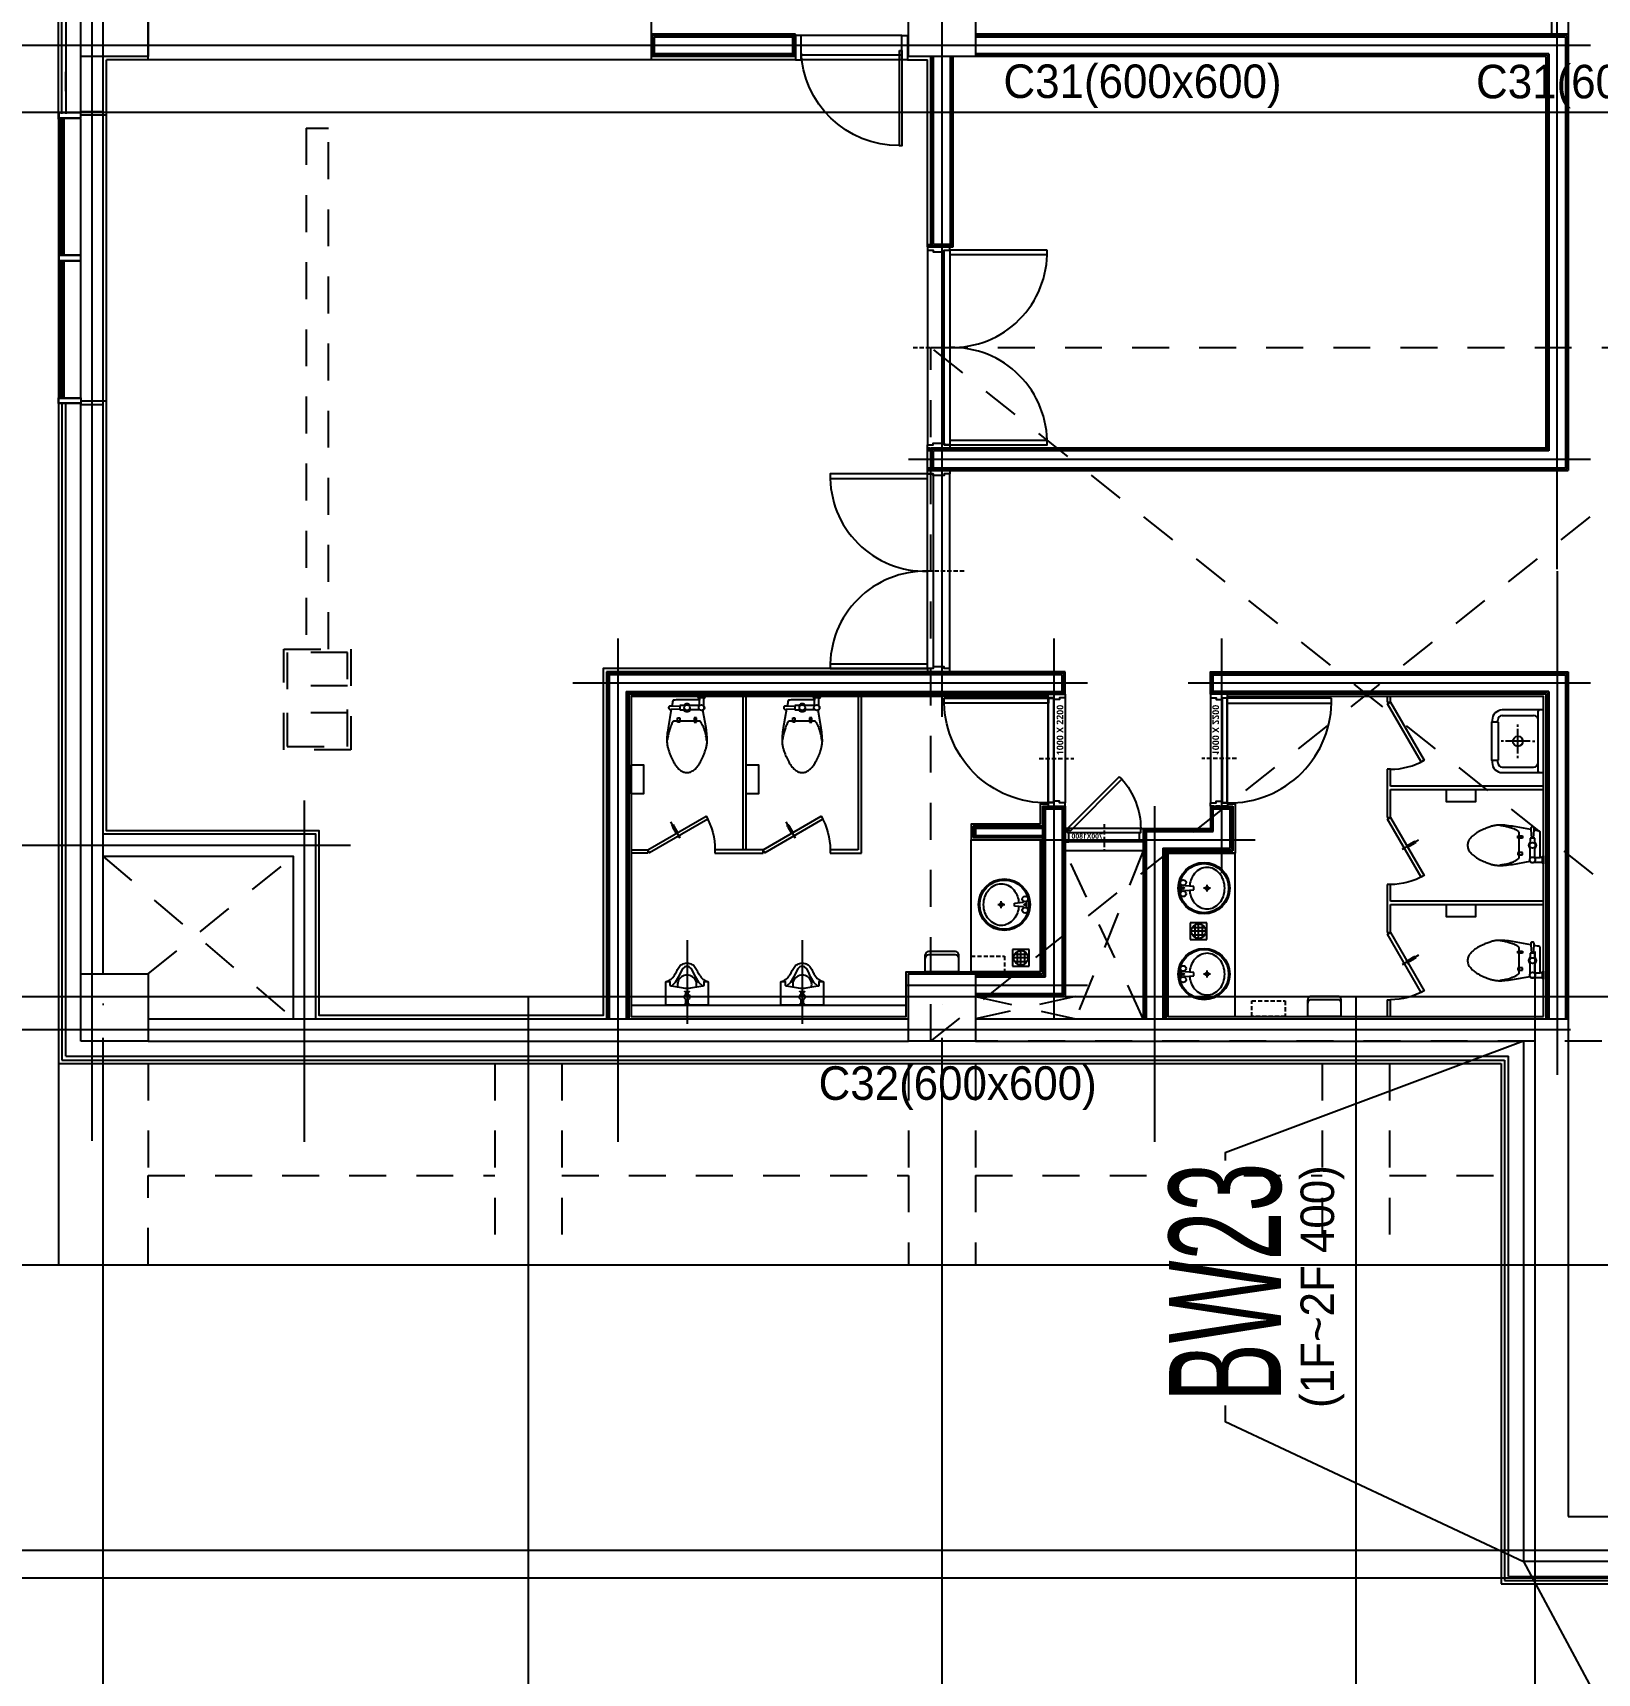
# Model space of a CAD drawing. Header units: millimetres. Extents: x -47382 to 204618, y -51045 to 127155.
# Drawn here: x 19770 to 33759, y 12321 to 26984 of the extents above; entities that cross this region are included whole.
import ezdxf
from ezdxf.enums import TextEntityAlignment as Align

# ---------------------------------------------------------------- set-up
doc = ezdxf.new("R2010")
doc.units = ezdxf.units.MM
doc.header["$LTSCALE"] = 300
doc.header["$MEASUREMENT"] = 0
for name, pattern in [('CEN', [62, 60, -1, 0, -1]), ('HID', [2, 1.1, -0.9]), ('HIDDEN2', [0.1875, 0.125, -0.0625])]:
    doc.linetypes.add(name, pattern=pattern)
doc.layers.get('0').update_dxf_attribs({"linetype": 'CONTINUOUS'})
doc.layers.get('Defpoints').update_dxf_attribs({"color": 153, "linetype": 'CONTINUOUS'})
for name, color, linetype in [('8', 8, 'CONTINUOUS'), ('A-CEN', 1, 'CEN'), ('A-DOOR', 4, 'CONTINUOUS'), ('A-DOOR-JAMB', 4, 'CONTINUOUS'), ('A-DOOR-SILL', 8, 'CONTINUOUS'), ('A-DOOR-SWING', 8, 'CONTINUOUS'), ('A-DOOR-SWNG', 8, 'CONTINUOUS'), ('A-FIN-TYP1', 6, 'CONTINUOUS'), ('A-FLOR-EQPM', 251, 'HID'), ('A-FLOR-FLIN-TYP2', 8, 'CONTINUOUS'), ('A-FLOR-INSL', 8, 'CONTINUOUS'), ('A-FLOR-SUB-ELE', 7, 'CONTINUOUS'), ('A-FLOR-TOIL-PFIX', 9, 'CONTINUOUS'), ('A-FLOR-TOIL-SPCL', 6, 'CONTINUOUS'), ('A-FLOR-TOIL-WALL', 6, 'CONTINUOUS'), ('A-OUT-FIN-TYP2', 4, 'CONTINUOUS'), ('A-PS-HID', 5, 'HID'), ('A-ST-AXIS-CEN', 252, 'CEN'), ('A-ST-COL', 2, 'CONTINUOUS'), ('A-ST-CONC', 2, 'CONTINUOUS'), ('A-WALL-DRY1', 7, 'CONTINUOUS'), ('A-WALL-DRY2', 71, 'CONTINUOUS'), ('A-WALL-MASN', 3, 'CONTINUOUS'), ('A-WIN', 4, 'CONTINUOUS'), ('HID', 7, 'HID')]:
    doc.layers.add(name, color=color, linetype=linetype)
doc.layers.add('A-ANNO-NPLT', color=129, linetype='CONTINUOUS', plot=False)
doc.styles.add('ksm', font='')
doc.styles.add('SHP-나눔bo', font='')
doc.styles.add('돋움', font='')
doc.styles.get('ksm').set_extended_font_data('Dotum')
doc.styles.get('SHP-나눔bo').set_extended_font_data('NanumGothic', bold=True)
doc.styles.get('돋움').set_extended_font_data('Dotum')

# ---------------------------------------------------------------- blocks, each defined once
blk = doc.blocks.new('A$C0A4A5EFC')
at = {"layer": 'A-FLOR-TOIL-WALL'}
for p, q in [((203, 50, 0), (287, 195, 0)), ((221, 94, 0), (254, 152, 0)), ((242, 159, 0), (242, 160, 0)), ((242, 160, 0), (279, 139, 0)), ((242, 159, 0), (279, 138, 0)), ((268, 183, 0), (266, 181, 0)), ((266, 181, 0), (285, 170, 0)), ((268, 183, 0), (270, 184, 0)), ((286, 172, 0), (268, 183, 0)), ((286, 175, 0), (270, 184, 0)), ((286, 172, 0), (285, 170, 0)), ((286, 172, 0), (286, 175, 0)), ((213, 81, 0), (218, 89, 0)), ((213, 81, 0), (225, 74, 0)), ((218, 89, 0), (230, 82, 0)), ((220, 88, 0), (223, 94, 0)), ((221, 94, 0), (233, 88, 0)), ((225, 74, 0), (230, 82, 0)), ((229, 83, 0), (232, 88, 0)), ((233, 88, 0), (266, 145, 0)), ((279, 138, 0), (279, 139, 0))]:
    blk.add_line(p, q, dxfattribs=at)
at = {"layer": 'A-FLOR-TOIL-WALL', "elevation": 0}
blk.add_lwpolyline([(0, 300), (520, 0), (535, 26), (15, 326)], close=True, dxfattribs=at)
at = {"layer": 'A-FLOR-TOIL-WALL'}
blk.add_arc((0, 300, 0), 600, 330, 0, dxfattribs=at)
blk = doc.blocks.new('A$C3BA04393')
at = {"layer": 'A-FLOR-TOIL-WALL'}
blk.add_lwpolyline([(300, 65), (0, 585), (26, 600), (326, 80)], close=True, dxfattribs=at)
blk.add_arc((26, 600), 600, 270, 300, dxfattribs=at)
blk = doc.blocks.new('A$C54900D37')
at = {"layer": 'A-WIN', "ltscale": 100}
for p, q in [((0, 2550), (0, 1325)), ((8, 2550), (8, 1325)), ((16, 2550), (16, 1325)), ((28, 2550), (28, 1325)), ((36, 2550), (36, 1325)), ((50, 1325), (50, 2550)), ((0, 1275), (0, 50)), ((8, 1275), (8, 50)), ((16, 1275), (16, 50)), ((28, 1275), (28, 50)), ((36, 1275), (36, 50)), ((50, 50), (50, 1275))]:
    blk.add_line(p, q, dxfattribs=at)
at = {"layer": 'A-WIN'}
for points in [[(0, 2550), (200, 2550), (200, 2600), (0, 2600), (0, 2550)], [(0, 1275), (200, 1275), (200, 1325), (0, 1325), (0, 1275)], [(200, 50), (200, 0), (0, 0), (0, 50), (200, 50)], [(2, 2), (2, 48), (198, 48), (198, 2), (2, 2)]]:
    blk.add_lwpolyline(points, dxfattribs=at)
for points in [[(2, 2552), (198, 2552), (198, 2598), (2, 2598), (2, 2552)], [(2, 1277), (198, 1277), (198, 1323), (2, 1323), (2, 1277)]]:
    blk.add_lwpolyline(points, close=True, dxfattribs=at)
blk = doc.blocks.new('G$CEA6A0B1F')
at = {"layer": 'A-FLOR-TOIL-PFIX'}
for p, q in [((0, 150), (0, 0)), ((150, 150), (0, 150)), ((150, 0), (150, 150)), ((0, 0), (150, 0)), ((140, 75), (10, 75)), ((19, 107), (131, 107)), ((19, 43), (131, 43)), ((43, 131), (43, 19)), ((75, 10), (75, 140)), ((107, 131), (107, 19))]:
    blk.add_line(p, q, dxfattribs=at)
blk.add_circle((75, 75), 64.7, dxfattribs=at)
blk = doc.blocks.new('A$C565F2A7F')
at = {"layer": 'A-FLOR-TOIL-PFIX'}
for p, q in [((65, 220), (180, 220)), ((115, 230), (95, 230)), ((95, 230), (95, 190)), ((95, 190), (115, 190)), ((115, 190), (115, 230)), ((180, 220), (295, 220)), ((245, 190), (245, 230)), ((245, 230), (265, 230)), ((265, 190), (245, 190)), ((265, 230), (265, 190)), ((85, 0), (15, 0)), ((30, 10), (70, 10)), ((65, 120), (165, 120)), ((65, 80), (165, 80)), ((70, 85), (70, 31)), ((245, 120), (195, 120)), ((195, 80), (245, 80)), ((245, 80), (245, 120))]:
    blk.add_line(p, q, dxfattribs=at)
for points in [[(85, 0), (80, 10), (70, 10), (70, 31, 0.018932), (105, 30), (180, 30), (255, 30, 0.024922), (301, 32, 0.25497), (305, 35, 0.056948), (307, 39, 0.016043), (310, 55), (316, 86), (330, 85, 1.060552), (330, 115), (321, 114), (350, 280, 0.022182), (359, 348, 0.0294), (360, 400, 0.029565), (357, 436, 0.035314), (350, 465, 0.006976), (346, 477, 0.004694), (340, 495, 0.019426), (324, 536, 0.015468), (300, 585, 0.040875), (281, 615, 0.036447), (255, 645, 0.04843), (231, 665, 0.068612), (210, 675, 0.037226), (195, 679, 0.041311), (180, 680, 0.041311), (166, 679, 0.037226), (150, 675, 0.068612), (130, 665, 0.04843), (105, 645, 0.036447), (79, 615, 0.040875), (60, 585, 0.015468), (36, 536, 0.019426), (20, 495, 0.004694), (14, 477, 0.006976), (10, 465, 0.035314), (4, 436, 0.029565), (0, 400, 0.0294), (2, 348, 0.022182), (10, 280), (38, 122, 0.455372), (30, 85), (30, 10), (20, 10), (15, 0)], [(245, 90), (316, 86, 1.060552)]]:
    blk.add_lwpolyline(points, format="xyb", dxfattribs=at)
blk.add_lwpolyline([(321, 114), (245, 110)], dxfattribs=at)
for centre in [(50, 100), (180, 100)]:
    blk.add_circle(centre, 25, dxfattribs=at)
for centre, radius, start, end in [((341, 418), 337, 184.3987, 191.6565), ((597, 471), 599, 191.6565, 195.9454), ((246, 371), 234, 195.9454, 202.8053), ((-682, 609), 1064, 341.9714, 344.0546), ((-454, 544), 828, 344.0546, 346.4166), ((113, 407), 244, 346.4166, 355.6013), ((309, 397), 303, 202.8053, 206.5651), ((463, 474), 475, 206.5651, 209.5675), ((202, 326), 174, 209.5675, 216.8699), ((65, 224), 3.54, 216.8699, 270), ((295, 232), 12.3, 270, 315), ((265, 262), 54.8, 315, 335.9278), ((49, 359), 291, 335.9278, 339.444), ((-206, 454), 564, 339.444, 341.9714), ((180, 100), 35, 34.8499, 145.1501), ((180, 100), 35, 214.8499, 325.1501)]:
    blk.add_arc(centre, radius, start, end, dxfattribs=at)
blk = doc.blocks.new('G$C21924175')
at = {"layer": 'A-FLOR-TOIL-PFIX'}
for p, q in [((60, 450), (5, 450)), ((55, 450), (55, 470)), ((60, 110), (60, 450)), ((95, 510), (375, 510)), ((415, 10), (415, 550)), ((235, 410), (235, 430)), ((235, 170), (235, 390)), ((105, 280), (85, 280)), ((345, 280), (125, 280)), ((235, 130), (235, 150)), ((365, 280), (385, 280)), ((5, 110), (60, 110)), ((55, 90), (55, 110)), ((95, 50), (375, 50))]:
    blk.add_line(p, q, dxfattribs=at)
blk.add_lwpolyline([(465, 0), (465, 560), (95, 560, 0.414214), (5, 470), (5, 450), (0, 450), (0, 110), (5, 110), (5, 90, 0.414214), (95, 0)], format="xyb", close=True, dxfattribs=at)
blk.add_circle((235, 280), 45, dxfattribs=at)
for centre, radius, start, end in [((95, 470), 40, 90, 180), ((375, 470), 40, 0, 90), ((425, 550), 10, 90, 180), ((95, 90), 40, 180, 270), ((375, 90), 40, 270, 0), ((425, 10), 10, 180, 270)]:
    blk.add_arc(centre, radius, start, end, dxfattribs=at)
blk = doc.blocks.new('G$C1CAC1D61')
at = {"layer": 'A-FLOR-TOIL-PFIX'}
for p, q in [((190, 0), (190, 747)), ((180, 582), (180, 530)), ((180, 487), (180, 462)), ((200, 582), (200, 530)), ((200, 484), (200, 462))]:
    blk.add_line(p, q, dxfattribs=at)
blk.add_lwpolyline([(0, 582), (380, 582), (380, 372, 0.022168), (355, 362, 0.015962), (325, 342, 0.046411), (295, 302, 0.0259), (275, 262, -0.027117), (250, 227, -0.071022), (215, 207, -0.04853), (190, 202, -0.04853), (165, 207, -0.071022), (130, 227, -0.027117), (105, 262, 0.0259), (85, 302, 0.046411), (55, 342, 0.015962), (25, 362, 0.022168), (0, 372)], format="xyb", close=True, dxfattribs=at)
for points in [[(170, 582), (170, 572), (210, 572), (210, 582)], [(50, 412), (85, 377), (115, 327), (135, 282), (150, 257), (170, 237), (190, 232), (210, 237), (230, 257), (245, 282), (265, 327), (295, 377), (330, 412)]]:
    blk.add_lwpolyline(points, dxfattribs=at)
blk.add_lwpolyline([(210, 462), (210, 457), (170, 457), (170, 462)], close=True, dxfattribs=at)
blk.add_lwpolyline([(0, 372), (40, 372), (40, 402, -0.198912), (42, 406, -0.089166), (50, 412), (158, 429, -0.080898), (222, 429), (330, 412, -0.22682), (338, 406, -0.062315), (340, 402), (340, 372), (380, 372)], format="xyb", dxfattribs=at)
blk.add_circle((190, 507), 25, dxfattribs=at)
blk.add_arc((190, 397), 85, 163.2144, 16.7856, dxfattribs=at)
blk = doc.blocks.new('G$C577403CA')
at = {"layer": 'A-ANNO-NPLT', "linetype": 'HIDDEN2'}
for p, q in [((880, 1840), (880, 1820)), ((1060, 1840), (880, 1840)), ((1060, 1830), (880, 1830)), ((1060, 1820), (880, 1820)), ((900, 1840), (900, 1820)), ((1040, 1840), (1040, 1820)), ((1060, 1840), (1060, 1820)), ((1197, 920), (870, 920)), ((1060, 20), (880, 20)), ((880, 0), (880, 20)), ((1060, 10), (880, 10)), ((1060, 0), (880, 0)), ((900, 0), (900, 20)), ((1040, 0), (1040, 20)), ((1060, 0), (1060, 20))]:
    blk.add_line(p, q, dxfattribs=at)
at = {"layer": 'A-ANNO-NPLT', "linetype": 'ByBlock'}
blk.add_lwpolyline([(870, 50), (870, 1790), (920, 1790), (920, 50)], close=True, dxfattribs=at)
at = {"layer": 'A-DOOR', "linetype": 'ByBlock'}
for points in [[(0, 1750), (870, 1750), (870, 1790), (0, 1790), (0, 1750)], [(0, 50), (870, 50), (870, 90), (0, 90), (0, 50)]]:
    blk.add_lwpolyline(points, dxfattribs=at)
at = {"layer": 'A-DOOR-JAMB'}
for points in [[(1050, 1820), (1070, 1820), (1070, 1790), (1020, 1790), (1020, 1775), (920, 1775), (920, 1790), (870, 1790), (870, 1820), (890, 1820)], [(1050, 20), (1070, 20), (1070, 50), (1020, 50), (1020, 65), (920, 65), (920, 50), (870, 50), (870, 20), (890, 20)]]:
    blk.add_lwpolyline(points, dxfattribs=at)
at = {"layer": 'A-DOOR-SILL'}
blk.add_line((1070, 50), (1070, 1790), dxfattribs=at)
at = {"layer": 'A-DOOR-SWING'}
for centre, start, end in [((850, 1770), 178.6521, 271.3479), ((850, 70), 88.6521, 181.3479)]:
    blk.add_arc(centre, 850, start, end, dxfattribs=at)
blk = doc.blocks.new('A$C1FB20A9A')
at = {"layer": 'A-DOOR'}
for points in [[(930, 134), (950, 134), (950, 984), (930, 984)], [(0, 218), (50, 218), (50, -2), (0, -2)], [(1000, 218), (950, 218), (950, -2), (1000, -2)]]:
    blk.add_lwpolyline(points, close=True, dxfattribs=at)
at = {"layer": 'A-DOOR-SILL'}
for p, q in [((950, 218), (50, 218)), ((950, -2), (50, -2))]:
    blk.add_line(p, q, dxfattribs=at)
at = {"layer": 'A-DOOR-SWNG'}
blk.add_arc((923, 109), 874, 89.5612, 178.3919, dxfattribs=at)
blk = doc.blocks.new('A$Ce0defec1')
at = {"layer": 'A-ANNO-NPLT', "linetype": 'HIDDEN2'}
for p, q in [((-120, 720), (-120, 700)), ((-120, 720), (0, 720)), ((-120, 710), (0, 710)), ((-120, 700), (0, 700)), ((-110, 720), (-110, 700)), ((-20, 720), (-20, 700)), ((0, 720), (0, 700)), ((-160, 350), (78, 350)), ((-120, 0), (-120, -20)), ((-120, 0), (0, 0)), ((-110, 0), (-110, -20)), ((-20, 0), (-20, -20)), ((0, 0), (0, -20)), ((-120, -10), (0, -10)), ((-120, -20), (0, -20))]:
    blk.add_line(p, q, dxfattribs=at)
at = {"layer": 'A-ANNO-NPLT', "linetype": 'ByBlock'}
blk.add_lwpolyline([(-120, 677), (-85, 677), (-85, 23), (-120, 23)], close=True, dxfattribs=at)
at = {"layer": 'A-DOOR', "linetype": 'ByBlock'}
for p, q in [((-582, 215), (-120, 677)), ((-561, 192), (-98, 655)), ((-120, 677), (-120, 700)), ((-120, 700), (0, 700)), ((-120, 677), (-98, 655)), ((-85, 677), (-120, 677)), ((-85, 665), (-85, 677)), ((0, 665), (-85, 665)), ((0, 700), (0, 665))]:
    blk.add_line(p, q, dxfattribs=at)
blk.add_lwpolyline([(-582, 215), (-561, 192)], dxfattribs=at)
at = {"layer": 'A-DOOR-JAMB'}
for p, q in [((-85, 23), (-120, 23)), ((-120, 23), (-120, 0)), ((-110, 0), (0, 0)), ((-85, 35), (-85, 23)), ((0, 35), (-85, 35)), ((0, 0), (0, 35))]:
    blk.add_line(p, q, dxfattribs=at)
at = {"layer": 'A-DOOR-SILL'}
blk.add_line((0, 18), (0, 665), dxfattribs=at)
at = {"layer": 'A-DOOR-SWING'}
blk.add_arc((-117, 691), 668, 228.3916, 269.7655, dxfattribs=at)
at = {"layer": 'A-ANNO-NPLT', "linetype": 'ByBlock', "style": 'SHP-나눔bo'}
blk.add_text('700X1800', height=45, rotation=90, dxfattribs=at).set_placement((-30, 502), align=Align.CENTER)
blk = doc.blocks.new('G$C718DDBFA')
at = {"layer": 'A-ANNO-NPLT', "linetype": 'HIDDEN2'}
for p, q in [((941, 1040), (1071, 1040)), ((941, 1020), (941, 1040)), ((941, 1030), (1071, 1030)), ((961, 1020), (961, 1040)), ((1051, 1020), (1051, 1040)), ((1071, 1020), (1071, 1040)), ((941, 1020), (1071, 1020)), ((851, 595), (1161, 595)), ((941, 20), (941, 0)), ((941, 20), (1071, 20)), ((941, 10), (1071, 10)), ((941, 0), (1071, 0)), ((961, 20), (961, 0)), ((1051, 20), (1051, 0)), ((1071, 20), (1071, 0))]:
    blk.add_line(p, q, dxfattribs=at)
at = {"layer": 'A-ANNO-NPLT', "linetype": 'ByBlock'}
blk.add_lwpolyline([(979, 53), (979, 987), (934, 987), (934, 53)], close=True, dxfattribs=at)
at = {"layer": 'A-DOOR', "linetype": 'ByBlock'}
blk.add_lwpolyline([(0, 53), (934, 53), (934, 98), (0, 98)], close=True, dxfattribs=at)
at = {"layer": 'A-DOOR-JAMB'}
for points in [[(1061, 1020), (1081, 1020), (1081, 990), (1031, 990), (1031, 975), (981, 975), (981, 990), (931, 990), (931, 1020), (951, 1020)], [(1061, 20), (1081, 20), (1081, 50), (1031, 50), (1031, 65), (981, 65), (981, 50), (931, 50), (931, 20), (951, 20)]]:
    blk.add_lwpolyline(points, dxfattribs=at)
at = {"layer": 'A-DOOR-SILL'}
for p, q in [((931, 990), (931, 50)), ((1081, 50), (1081, 990))]:
    blk.add_line(p, q, dxfattribs=at)
at = {"layer": 'A-DOOR-SWING'}
blk.add_arc((915, 76), 915, 88.9585, 181.4096, dxfattribs=at)
at = {"layer": 'A-ANNO-NPLT', "linetype": 'ByBlock', "style": 'SHP-나눔bo', "text_generation_flag": 4}
blk.add_text('1000 X 2200', height=60, rotation=270, dxfattribs=at).set_placement((1066, 339), align=Align.CENTER)
blk = doc.blocks.new('ACT 지상1층구조평면도')
at = {"layer": 'A-ST-COL'}
for points in [[(67582, 77816), (67582, 78416), (68182, 78416), (68182, 77816), (67582, 77816)], [(74982, 77816), (74982, 78416), (75582, 78416), (75582, 77816), (74982, 77816)], [(67582, 69016), (67582, 69616), (68182, 69616), (68182, 69016), (67582, 69016)], [(74982, 69016), (74982, 69616), (75582, 69616), (75582, 69016), (74982, 69016)]]:
    blk.add_lwpolyline(points, dxfattribs=at)

msp = doc.modelspace()

# ---------------------------------------------------------------- linework, layer by layer
msp.add_line((25300, 26771), (25300, 26741))
at = {"layer": '8'}
for p, q in [((20430, 23691), (20430, 26251)), ((20200, 23721), (20200, 26211))]:
    msp.add_line(p, q, dxfattribs=at)
at = {"layer": 'A-CEN'}
for p, q in [((20300, 17081), (20300, 45081)), ((33400, 22191), (33400, 44671)), ((33700, 26871), (19300, 26871)), ((33700, 23171), (27600, 23171)), ((33400, 22171), (33400, 17671)), ((25000, 21571), (25000, 17071)), ((28900, 21571), (28900, 18171)), ((30400, 21571), (30400, 19471)), ((29200, 21171), (24600, 21171)), ((33700, 21171), (30100, 21171)), ((22200, 17071), (22200, 20121)), ((29800, 20071), (29800, 17071)), ((22610, 19721), (19300, 19721)), ((28600, 19771), (30700, 19771)), ((33200, 18771), (33200, 0)), ((27900, 0), (27900, 18591)), ((24200, 18371), (24200, 0)), ((27580, 18471), (29200, 18471)), ((31600, 18371), (31600, 0)), ((33520, 18071), (19300, 18071)), ((0, 15971), (37200, 15971)), ((0, 13421), (37200, 13421)), ((37200, 13171), (0, 13171))]:
    msp.add_line(p, q, dxfattribs=at)
at = {"layer": 'A-FIN-TYP1'}
for p, q in [((20430, 26251), (20430, 26741)), ((20800, 26741), (20430, 26741)), ((26590, 26741), (25300, 26741)), ((27590, 26741), (27770, 26741)), ((27770, 25071), (27770, 26741)), ((20200, 26251), (20430, 26251)), ((27770, 23061), (27770, 23281)), ((30450, 20091), (30520, 20091)), ((30520, 20091), (30520, 19651)), ((29920, 19651), (29920, 18191)), ((29920, 19651), (30520, 19651)), ((29920, 18191), (33280, 18191))]:
    msp.add_line(p, q, dxfattribs=at)
for points in [[(27770, 21301), (24870, 21301), (24870, 18201), (22330, 18201), (22330, 19851), (20430, 19851), (20430, 23691), (20200, 23691)], [(28850, 21051), (25120, 21051), (25120, 18191), (27580, 18191), (27580, 18591), (28780, 18591), (28780, 19771)], [(33280, 18191), (33280, 21051), (30450, 21051)], [(28780, 19911), (28780, 20091), (28850, 20091)], [(28780, 19911), (28160, 19911), (28160, 19771), (28800, 19771)]]:
    msp.add_lwpolyline(points, dxfattribs=at)
at = {"layer": 'A-FLOR-EQPM'}
for p, q in [((22215, 26133), (22415, 26133)), ((22215, 26133), (22215, 21476)), ((22415, 21476), (22415, 26133)), ((22015, 20576), (22015, 21476)), ((22015, 21476), (22615, 21476)), ((22045, 21446), (22045, 20606)), ((22585, 21446), (22045, 21446)), ((22585, 20606), (22585, 21446)), ((22615, 21476), (22615, 20576)), ((22585, 21146), (22045, 21146)), ((22585, 20906), (22045, 20906)), ((22045, 20906), (22045, 20606)), ((22615, 20576), (22015, 20576)), ((22045, 20606), (22585, 20606))]:
    msp.add_line(p, q, dxfattribs=at)
at = {"layer": 'A-FLOR-FLIN-TYP2'}
msp.add_line((26640, 26786), (27540, 26786), dxfattribs=at)
msp.add_lwpolyline([(29700, 19671), (29000, 19671)], dxfattribs=at)
at = {"layer": 'A-FLOR-INSL'}
for p, q in [((20065, 28231), (20065, 26261)), ((20065, 26462), (20065, 26636)), ((20065, 17836), (20065, 23671)), ((20065, 17836), (32965, 17836)), ((32965, 13186), (32965, 17836)), ((32965, 13186), (35600, 13186))]:
    msp.add_line(p, q, dxfattribs=at)
at = {"layer": 'A-FLOR-SUB-ELE'}
msp.add_lwpolyline([(20000, 17771), (20000, 15971), (32900, 15971)], dxfattribs=at)
at = {"layer": 'A-FLOR-TOIL-PFIX'}
for p, q in [((30043, 19308), (30043, 19367)), ((30071, 19364), (30071, 19367)), ((30152, 19352), (30075, 19359)), ((30270, 19307), (30270, 19369)), ((28430, 19160), (28430, 19222)), ((28548, 19205), (28625, 19213)), ((28629, 19218), (28629, 19221)), ((28657, 19162), (28657, 19221)), ((30071, 19308), (30071, 19311)), ((30075, 19316), (30152, 19324)), ((30152, 19324), (30152, 19352)), ((30300, 19337), (30238, 19337)), ((28400, 19191), (28462, 19191)), ((28548, 19177), (28548, 19205)), ((28625, 19170), (28548, 19177)), ((28629, 19162), (28629, 19165)), ((30043, 18541), (30043, 18599)), ((30071, 18596), (30071, 18599)), ((30071, 18541), (30071, 18544)), ((30152, 18584), (30075, 18591)), ((30075, 18549), (30152, 18556)), ((30152, 18556), (30152, 18584)), ((30300, 18570), (30238, 18570)), ((30270, 18539), (30270, 18601))]:
    msp.add_line(p, q, dxfattribs=at)
for points in [[(25120, 20441), (25230, 20441), (25230, 20181), (25120, 20181)], [(26150, 20441), (26260, 20441), (26260, 20181), (26150, 20181)], [(32670, 20221), (32670, 20111), (32410, 20111), (32410, 20221)], [(28160, 18591), (28160, 19771), (28780, 19771), (28780, 18591)], [(30520, 18191), (30520, 19651), (29920, 19651), (29920, 18191)], [(32670, 19191), (32670, 19081), (32410, 19081), (32410, 19191)]]:
    msp.add_lwpolyline(points, close=True, dxfattribs=at)
for points in [[(30113, 19320, 0.064435), (30125, 19265, 0.091719), (30159, 19206, 0.103599), (30211, 19165, 0.113912), (30270, 19152, 0.113912), (30329, 19165, 0.103599), (30382, 19206, 0.091719), (30416, 19265, 0.084785), (30428, 19338, 0.084785), (30416, 19410, 0.091719), (30382, 19469, 0.103599), (30329, 19510, 0.113912), (30270, 19524, 0.113912), (30211, 19510, 0.103599), (30159, 19469, 0.091719), (30125, 19410, 0.064435), (30113, 19355, 0.084785)], [(28587, 19174, -0.064435), (28575, 19119, -0.091719), (28541, 19060, -0.103599), (28489, 19019, -0.113912), (28430, 19005, -0.113912), (28371, 19019, -0.103599), (28318, 19060, -0.091719), (28284, 19119, -0.084785), (28272, 19191, -0.084785), (28284, 19264, -0.091719), (28318, 19323, -0.103599), (28371, 19364, -0.113912), (28430, 19377, -0.113912), (28489, 19364, -0.103599), (28541, 19323, -0.091719), (28575, 19264, -0.064435), (28587, 19209, -0.084785)], [(30113, 18552, 0.064435), (30125, 18497, 0.091719), (30159, 18438, 0.103599), (30211, 18397, 0.113912), (30270, 18384, 0.113912), (30329, 18397, 0.103599), (30382, 18438, 0.091719), (30416, 18497, 0.084785), (30428, 18570, 0.084785), (30416, 18642, 0.091719), (30382, 18701, 0.103599), (30329, 18742, 0.113912), (30270, 18756, 0.113912), (30211, 18742, 0.103599), (30159, 18701, 0.091719), (30125, 18642, 0.064435), (30113, 18587, 0.084785)]]:
    msp.add_lwpolyline(points, format="xyb", dxfattribs=at)
for centre, radius in [((30243, 19338), 230), ((30243, 19338), 220), ((28457, 19191), 230), ((28457, 19191), 220), ((30057, 19388), 25), ((28643, 19241), 25), ((30057, 19288), 25), ((30057, 19338), 8), ((30270, 19338), 15), ((28430, 19191), 15), ((28643, 19141), 25), ((28643, 19191), 8), ((30243, 18570), 230), ((30243, 18570), 220), ((30057, 18620), 25), ((30057, 18520), 25), ((30057, 18570), 8), ((30270, 18570), 15)]:
    msp.add_circle(centre, radius, dxfattribs=at)
for centre, start, end in [((30076, 19364), 180, 264.6091), ((28624, 19218), 275.3909, 0), ((30076, 19311), 95.3909, 180), ((28624, 19165), 0, 84.6091), ((30076, 18596), 180, 264.6091), ((30076, 18544), 95.3909, 180)]:
    msp.add_arc(centre, 5, start, end, dxfattribs=at)
at = {"layer": 'A-FLOR-TOIL-SPCL'}
for p, q in [((28020, 18771), (27780, 18771)), ((27750, 18591), (27750, 18741)), ((28020, 18741), (27780, 18741)), ((28050, 18591), (28050, 18741)), ((28050, 18591), (27750, 18591)), ((31170, 18191), (31170, 18341)), ((31440, 18371), (31200, 18371)), ((31440, 18341), (31200, 18341)), ((31470, 18191), (31470, 18341)), ((31470, 18191), (31170, 18191))]:
    msp.add_line(p, q, dxfattribs=at)
at = {"layer": 'A-FLOR-TOIL-SPCL', "linetype": 'HIDDEN2'}
for points in [[(28160, 18591), (28160, 18731), (28460, 18731), (28460, 18591), (28160, 18591)], [(30670, 18191), (30670, 18331), (30970, 18331), (30970, 18191), (30670, 18191)]]:
    msp.add_lwpolyline(points, dxfattribs=at)
at = {"layer": 'A-FLOR-TOIL-SPCL'}
for centre, start, end in [((27780, 18741), 90, 180), ((28020, 18741), 0, 90), ((27780, 18711), 90, 180), ((28020, 18711), 0, 90), ((31200, 18341), 90, 180), ((31200, 18311), 90, 180), ((31440, 18341), 0, 90), ((31440, 18311), 0, 90)]:
    msp.add_arc(centre, 30, start, end, dxfattribs=at)
at = {"layer": 'A-FLOR-TOIL-WALL'}
for p, q in [((26120, 21051), (26120, 19681)), ((26150, 19681), (26150, 21051)), ((27150, 21051), (27150, 19681)), ((27180, 19651), (27180, 21051)), ((31880, 21051), (31880, 21001)), ((31880, 21001), (31910, 21001)), ((31910, 21001), (31910, 21051)), ((31910, 20401), (31880, 20401)), ((31880, 20401), (31880, 19971)), ((31910, 20251), (31910, 20401)), ((33280, 20251), (31910, 20251)), ((31910, 20221), (33280, 20221)), ((31910, 19971), (31910, 20221)), ((31880, 19971), (31910, 19971)), ((25120, 19681), (25270, 19681)), ((25270, 19651), (25120, 19651)), ((25270, 19681), (25270, 19651)), ((25870, 19681), (25870, 19651)), ((26300, 19681), (25870, 19681)), ((25870, 19651), (26300, 19651)), ((26300, 19651), (26300, 19681)), ((26900, 19681), (26900, 19651)), ((27150, 19681), (26900, 19681)), ((26900, 19651), (27180, 19651)), ((31910, 19371), (31880, 19371)), ((31880, 19371), (31880, 18941)), ((31910, 19221), (31910, 19371)), ((33280, 19221), (31910, 19221)), ((31910, 19191), (33280, 19191)), ((31910, 18941), (31910, 19191)), ((31880, 18941), (31910, 18941)), ((31880, 18341), (31880, 18191)), ((31880, 18341), (31910, 18341)), ((31910, 18191), (31910, 18341))]:
    msp.add_line(p, q, dxfattribs=at)
at = {"layer": 'A-OUT-FIN-TYP2'}
for p, q in [((20000, 26211), (20000, 28261)), ((20030, 26261), (20030, 28231)), ((20030, 26462), (20030, 26601)), ((20000, 23671), (20000, 17771)), ((20030, 23671), (20030, 17801)), ((20000, 17771), (32900, 17771)), ((20030, 17801), (32930, 17801)), ((32900, 17771), (32900, 13121)), ((32930, 17801), (32930, 13151)), ((32900, 13121), (35600, 13121)), ((32930, 13151), (35600, 13151))]:
    msp.add_line(p, q, dxfattribs=at)
at = {"layer": 'A-PS-HID'}
for p, q in [((20400, 19621), (22100, 18171)), ((20800, 18571), (22100, 19621)), ((29095, 18371), (28200, 18171)), ((28200, 18371), (29095, 18171))]:
    msp.add_line(p, q, dxfattribs=at)
for points in [[(29700, 18171), (29000, 19671)], [(29700, 19671), (29095, 18171)]]:
    msp.add_lwpolyline(points, dxfattribs=at)
at = {"layer": 'A-ST-AXIS-CEN'}
for p, q in [((20400, 0), (20400, 99371)), ((27900, 20871), (27900, 99371)), ((36000, 26271), (0, 26271)), ((0, 18371), (142000, 18371))]:
    msp.add_line(p, q, dxfattribs=at)
at = {"layer": 'A-ST-CONC'}
for p, q in [((20200, 26281), (20200, 26771)), ((20400, 26281), (20400, 26771)), ((20200, 26281), (20400, 26281)), ((20200, 18571), (20200, 23661)), ((20200, 23661), (20400, 23661)), ((20400, 18571), (20400, 23661)), ((20800, 18171), (27600, 18171)), ((27570, 18171), (27600, 18171)), ((28200, 18171), (33500, 18171)), ((33500, 18171), (33500, 13721)), ((20800, 17971), (27600, 17971)), ((28200, 17971), (33100, 17971)), ((33100, 17971), (33100, 13321)), ((33500, 13721), (35600, 13721)), ((35600, 13321), (33100, 13321))]:
    msp.add_line(p, q, dxfattribs=at)
at = {"layer": 'A-WALL-DRY1'}
for p, q in [((26590, 26971), (25300, 26971)), ((25300, 26971), (25300, 26771)), ((26577, 26959), (25312, 26959)), ((25312, 26959), (25312, 26784)), ((26565, 26946), (25325, 26946)), ((25325, 26946), (25325, 26796)), ((26565, 26796), (26565, 26946)), ((26577, 26784), (26577, 26959)), ((26590, 26771), (26590, 26971)), ((33500, 26971), (28200, 26971)), ((33488, 26959), (28200, 26959)), ((33475, 26946), (28200, 26946)), ((33475, 26946), (33475, 23096)), ((33488, 26959), (33488, 23084)), ((33500, 26971), (33500, 23071)), ((26590, 26771), (25300, 26771)), ((26577, 26784), (25312, 26784)), ((26565, 26796), (25325, 26796)), ((27800, 25071), (27800, 26771)), ((27812, 25084), (27812, 26771)), ((27825, 25096), (27825, 26771)), ((27975, 25096), (27975, 26771)), ((27987, 25084), (27987, 26771)), ((28000, 25071), (28000, 26771)), ((33325, 26796), (28200, 26796)), ((33313, 26784), (28200, 26784)), ((33300, 26771), (28200, 26771)), ((33300, 26771), (33300, 23271)), ((33313, 26784), (33313, 23259)), ((33325, 26796), (33325, 23246)), ((27812, 25084), (27987, 25084)), ((27825, 25096), (27975, 25096)), ((27800, 25071), (28000, 25071)), ((27800, 23071), (27800, 23271)), ((33300, 23271), (27800, 23271)), ((27812, 23084), (27812, 23259)), ((33313, 23259), (27812, 23259)), ((27825, 23096), (27825, 23246)), ((33325, 23246), (27825, 23246)), ((27800, 23071), (33500, 23071)), ((27812, 23084), (33488, 23084)), ((27825, 23096), (33475, 23096)), ((24900, 21271), (24900, 18171)), ((29000, 21271), (24900, 21271)), ((29000, 21071), (29000, 21271)), ((33500, 21271), (33500, 18171)), ((24912, 21259), (24912, 18171)), ((28988, 21259), (24912, 21259)), ((24925, 21246), (24925, 18171)), ((28975, 21246), (24925, 21246)), ((28975, 21096), (28975, 21246)), ((28988, 21084), (28988, 21259)), ((33475, 21246), (33475, 18171)), ((33488, 21259), (33488, 18171)), ((25075, 21096), (25075, 18171)), ((25075, 21096), (28975, 21096)), ((25087, 21084), (25087, 18171)), ((25087, 21084), (28988, 21084)), ((25100, 21071), (25100, 18171)), ((25100, 21071), (29000, 21071)), ((33300, 21071), (30300, 21071)), ((33300, 21071), (33300, 18171)), ((33313, 21084), (33313, 18171)), ((33325, 21096), (33325, 18171)), ((28800, 20071), (28800, 18571)), ((28800, 20071), (29000, 20071)), ((28813, 18559), (28813, 20059)), ((28813, 20059), (28988, 20059)), ((28825, 18546), (28825, 20046)), ((28825, 20046), (28975, 20046)), ((28975, 20046), (28975, 18396)), ((28988, 20059), (28988, 18384)), ((29000, 20071), (29000, 18371)), ((30300, 20071), (30300, 19871)), ((30300, 20071), (30500, 20071)), ((30313, 19859), (30313, 20059)), ((30313, 20059), (30488, 20059)), ((30325, 19846), (30325, 20046)), ((30325, 20046), (30475, 20046)), ((30475, 20046), (30475, 19696)), ((30488, 20059), (30488, 19684)), ((30500, 20071), (30500, 19671)), ((29700, 19871), (29700, 18171)), ((29700, 19871), (30300, 19871)), ((29713, 19859), (29713, 18171)), ((29713, 19859), (30313, 19859)), ((29725, 19846), (29725, 18171)), ((29725, 19846), (30325, 19846)), ((29875, 19696), (29875, 18171)), ((29875, 19696), (30475, 19696)), ((29888, 19684), (29888, 18171)), ((29888, 19684), (30488, 19684)), ((29900, 19671), (29900, 18171)), ((29900, 19671), (30500, 19671)), ((28200, 18571), (28800, 18571)), ((28200, 18559), (28813, 18559)), ((28200, 18546), (28825, 18546)), ((28200, 18396), (28975, 18396)), ((28988, 18384), (28200, 18384)), ((29000, 18371), (28200, 18371))]:
    msp.add_line(p, q, dxfattribs=at)
for points in [[(30300, 21071), (30300, 21271), (33500, 21271)], [(33313, 21084), (30313, 21084), (30313, 21259), (33488, 21259)], [(33325, 21096), (30325, 21096), (30325, 21246), (33475, 21246)]]:
    msp.add_lwpolyline(points, dxfattribs=at)
at = {"layer": 'A-WALL-DRY2'}
for p, q in [((28800, 19891), (28180, 19891)), ((28180, 19891), (28180, 19791)), ((28800, 19882), (28190, 19882)), ((28190, 19882), (28190, 19801)), ((28190, 19801), (28800, 19801)), ((28800, 19872), (28199, 19872)), ((28199, 19872), (28199, 19810)), ((28199, 19810), (28800, 19810)), ((28180, 19791), (28800, 19791))]:
    msp.add_line(p, q, dxfattribs=at)
at = {"layer": 'A-WALL-MASN'}
msp.add_line((25120, 18291), (27580, 18291), dxfattribs=at)
for points in [[(22300, 18171), (22300, 19821), (20400, 19821)], [(22100, 18171), (22100, 19621), (20400, 19621)]]:
    msp.add_lwpolyline(points, dxfattribs=at)
at = {"layer": 'A-WIN'}
for p, q in [((33350, 40801), (33350, 26971)), ((33500, 40801), (33500, 26971))]:
    msp.add_line(p, q, dxfattribs=at)
msp.add_lwpolyline([(20800, 26741), (20800, 27371), (25300, 27371), (25300, 26741)], close=True, dxfattribs=at)
at = {"layer": 'Defpoints'}
for points in [[(33100, 17971), (30433, 16971), (30433, 16904)], [(30433, 14714), (30433, 14571), (33100, 13321)], [(33100, 13321), (34100, 11455), (34400, 11455), (35600, 13321)]]:
    msp.add_lwpolyline(points, dxfattribs=at)
at = {"layer": 'HID'}
for p, q in [((27800, 17971), (35600, 24171)), ((35600, 17971), (27800, 24171)), ((20800, 17771), (20800, 16771)), ((23900, 17771), (23900, 15971)), ((24500, 17771), (24500, 15971)), ((27600, 17771), (27600, 16771)), ((28200, 17771), (28200, 16771)), ((31300, 17771), (31300, 15971)), ((31900, 17771), (31900, 15971)), ((20800, 16771), (23900, 16771)), ((24500, 16771), (27600, 16771)), ((27600, 16771), (27600, 15971)), ((28200, 16771), (28200, 15971)), ((28200, 16771), (31300, 16771)), ((31900, 16771), (32900, 16771))]:
    msp.add_line(p, q, dxfattribs=at)
msp.add_lwpolyline([(35600, 17971), (27800, 17971), (27800, 24171), (35600, 24171)], close=True, dxfattribs=at)
msp.add_lwpolyline([(20000, 16771), (20000, 15971), (20800, 15971), (20800, 16771)], dxfattribs=at)

# ---------------------------------------------------------------- block references
for name, p in [('ACT 지상1층구조평면도', (-47382, -51045)), ('A$C54900D37', (20000, 23671)), ('G$C577403CA', (26900, 21251)), ('G$C21924175', (32815, 20371)), ('G$CEA6A0B1F', (30119, 18879)), ('G$CEA6A0B1F', (28530, 18641))]:
    msp.add_blockref(name, p)
for name, p, rotation in [('G$C577403CA', (28840, 25091), 180.0000000001306), ('G$C718DDBFA', (31383, 21091), 180), ('G$C1CAC1D61', (25810, 18873), 180.0000000001307), ('G$C1CAC1D61', (26840, 18873), 180.0000000001307)]:
    msp.add_blockref(name, p, dxfattribs=dict(rotation=rotation))
at = {"xscale": -1, "rotation": 180.0000000002628}
msp.add_blockref('G$C718DDBFA', (27919, 21091), dxfattribs=at)
at = {"layer": 'A-DOOR', "xscale": -1}
for name, p, rotation in [('A$C1FB20A9A', (26590, 26959), 180.0000000002629), ('A$Ce0defec1', (29700, 19751), 90.00000000013122)]:
    msp.add_blockref(name, p, dxfattribs=dict(at, rotation=rotation))
at = {"layer": 'A-FLOR-TOIL-PFIX'}
for p, rotation in [((25800, 21051), 180.000000000128), ((26830, 21051), 180.0000000001279), ((33280, 19541), 90.00000000014276), ((33280, 18511), 90.00000000014276)]:
    msp.add_blockref('A$C565F2A7F', p, dxfattribs=dict(at, rotation=rotation))
at = {"layer": 'A-FLOR-TOIL-WALL'}
msp.add_blockref('A$C3BA04393', (31884, 20401), dxfattribs=at)
at = {"layer": 'A-FLOR-TOIL-WALL', "xscale": -1}
for p, rotation in [((25270, 19981), 180), ((26300, 19981), 180), ((32210, 19971), 89.9999999999999), ((32210, 18941), 89.99999999999991)]:
    msp.add_blockref('A$C0A4A5EFC', p, dxfattribs=dict(at, rotation=rotation))

# ---------------------------------------------------------------- texts
at = {"layer": 'Defpoints', "linetype": 'Continuous', "style": '돋움'}
for s, p in [('C31(600x600)', (29693, 26311)), ('C31(600x600)', (33919, 26308)), ('C32(600x600)', (28040, 17356))]:
    msp.add_text(s, height=300, dxfattribs=at).set_placement(p, align=Align.BOTTOM_CENTER)
at = {"layer": 'Defpoints', "style": 'ksm', "width": 0.6}
msp.add_text('BW23', height=1000, rotation=90, dxfattribs=at).set_placement((30430, 15815), align=Align.MIDDLE_CENTER)
at = {"layer": 'Defpoints', "linetype": 'Continuous', "style": '돋움'}
msp.add_text('(1F~2F 400)', height=300, rotation=90, dxfattribs=at).set_placement((31496, 15777), align=Align.BOTTOM_CENTER)

doc.saveas('drawing.dxf')
